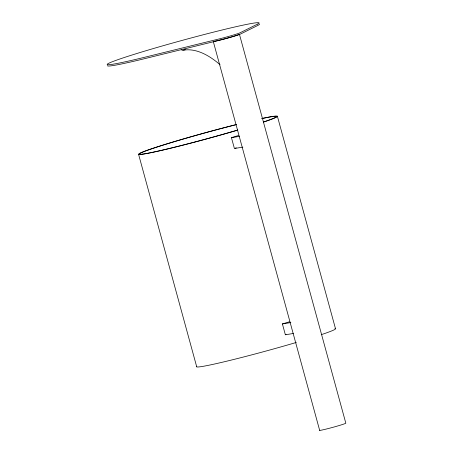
<?xml version="1.0" encoding="UTF-8"?>
<svg xmlns="http://www.w3.org/2000/svg" width="453" height="453" viewBox="0 0 453 453"><rect width="100%" height="100%" fill="white"/><g stroke="black" fill="none" stroke-linecap="round" stroke-linejoin="round"><path stroke-width="0.68" d="M242.859 147.129L234.405 148.488L231.438 137.65L238.471 135.526M293.397 333.482L285.362 334.773L282.4 323.929L289.427 321.811M285.362 334.773L286.036 334.518M181.625 49.887A4.502 1.784 73.6 0 0 182.672 50.317L185.458 49.609M235.079 148.233L236.347 147.859M239.467 136.359L231.438 137.65M290.854 322.57L282.4 323.929M277.366 116.195L335.492 328.668M213.255 41.387L319.659 430.35M138.595 154.36L196.721 366.839M334.863 328.521A71.999 3.143 -15.3 0 1 321.641 334.546M296.336 342.434A71.999 3.143 -15.3 0 1 196.766 366.5M261.845 118.516A71.999 3.143 -15.3 0 1 263.51 122.072M237.582 130.141A71.999 3.143 -15.3 0 1 138.533 154.275A71.999 3.143 -15.3 0 1 236.092 124.626M261.857 118.578A71.098 3.103 -15.3 0 1 263.414 122.038M237.831 130.022A71.098 3.103 -15.3 0 1 139.399 154.037A71.098 3.103 -15.3 0 1 236.392 124.592M259.167 24.02A78.748 3.437 -15.3 0 1 257.836 25.425L240.413 34.083A14.915 0.651 -15.3 0 1 219.133 40.34L145.504 58.448A78.748 3.437 -15.3 0 1 107.627 65.521M238.555 34.671A13.567 0.595 -15.3 0 1 226.693 38.301A13.567 0.595 -15.3 0 1 214.382 41.302M239.252 34.36A13.567 0.595 -15.3 0 0 239.405 34.19L345.815 423.159A13.567 0.595 -15.3 0 1 331.981 427.57A13.567 0.595 -15.3 0 1 319.812 430.186M183.556 50.17A161.998 64.275 73.6 0 1 220.05 64.739M257.485 24.122L240.056 32.78A14.915 0.651 -15.3 0 1 218.776 39.037L145.147 57.146A78.748 3.437 -15.3 0 1 113.709 61.2A78.748 3.437 -15.3 0 1 206.466 33.935A78.748 3.437 -15.3 0 1 257.485 24.122"/></g></svg>
